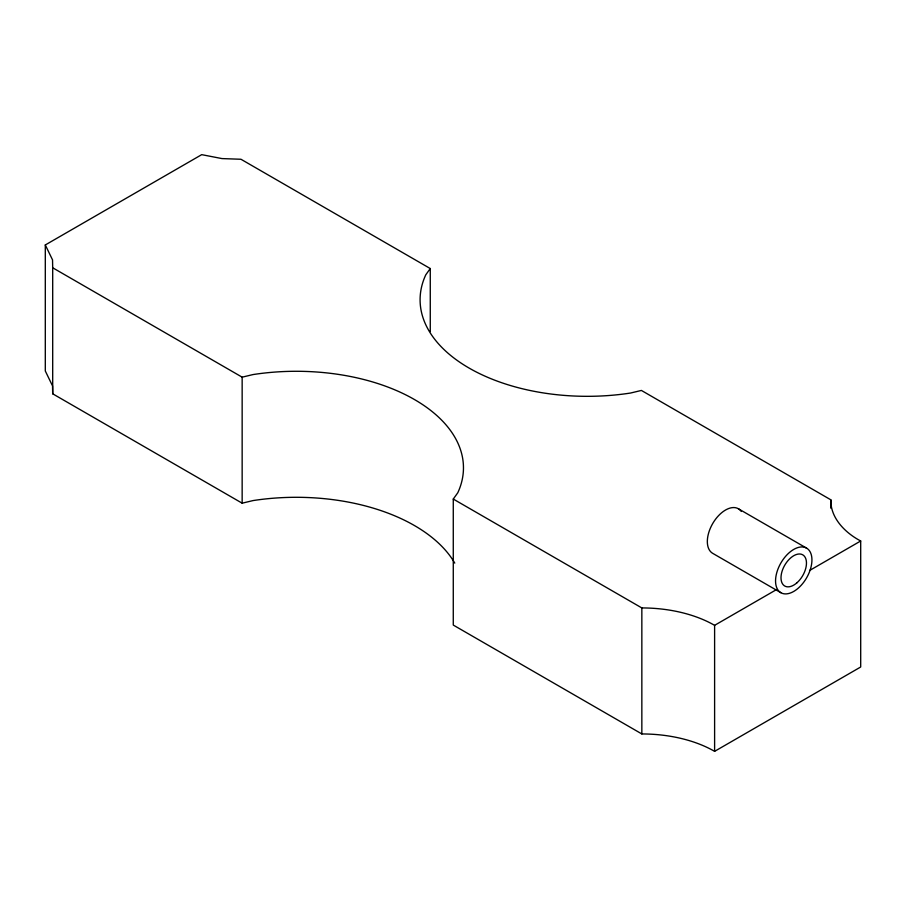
<?xml version="1.0" encoding="UTF-8"?>
<svg xmlns="http://www.w3.org/2000/svg" width="906" height="906" viewBox="0 0 906 906"><rect width="100%" height="100%" fill="white"/><g stroke="black" fill="none" stroke-linecap="round" stroke-linejoin="round"><path stroke-width="1.36" d="M430.271 268.55L425.786 274.812A167.191 96.534 0 0 0 630.553 393.034L641.403 390.441L830.836 499.818C830.326 518.096 845.457 533.045 860.7 540.984L860.7 666.997L714.608 751.346A102.888 59.4 0 0 0 641.844 733.951L453.272 625.072L453.272 499.059L457.768 492.796A167.191 96.534 0 0 0 252.989 374.574L242.151 377.168L52.695 267.78L52.537 259.886L45.3 244.96L201.71 154.654L221.981 158.584L240.973 159.263L430.271 268.55L430.271 331.562M453.272 499.059L641.844 607.937A102.888 59.4 0 0 1 714.608 625.333L776.691 589.489M809.568 570.508L860.7 540.984M45.3 244.96L45.3 370.973L52.537 385.911L52.695 393.804L242.151 503.181L252.989 500.588A167.191 96.534 0 0 1 454.767 563.113M738.39 508.764L806.6 548.141A25.719 14.847 -60 0 1 798.446 587.994A25.719 14.847 -60 0 1 776.17 575.129A25.719 14.847 -60 0 1 806.6 548.141M780.87 592.694L712.671 553.317A25.719 14.847 -60 0 1 714.449 520.769A25.719 14.847 -60 0 1 741.278 511.448M830.836 499.818L830.836 508.221M714.608 625.333L714.608 751.346M641.844 607.937L641.844 733.951M242.151 377.168L242.151 503.181M52.695 267.78L52.695 393.804M797.031 582.717A18.007 10.396 -60 0 0 802.739 554.823A18.007 10.396 -60 0 0 781.436 573.713A18.007 10.396 -60 0 0 797.031 582.717"/></g></svg>
